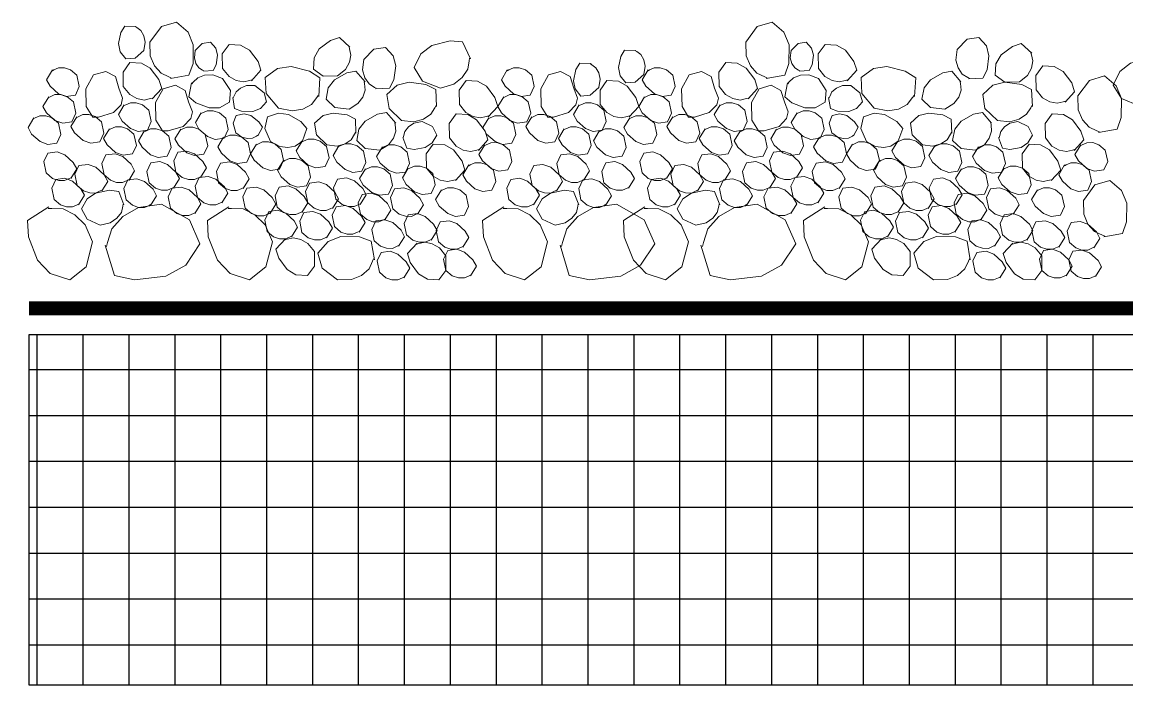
# Model space of a CAD drawing. Header units: inches. Extents: x -328 to 241, y -68 to 146.
# Drawn here: x 72.21 to 84.25, y -23.37 to -16.15 of the extents above; entities that cross this region are included whole.
import ezdxf

# ---------------------------------------------------------------- set-up
doc = ezdxf.new("R2010")
doc.units = ezdxf.units.IN
doc.header["$MEASUREMENT"] = 0
doc.linetypes.add('Dash', pattern=[0.25, 0.125, -0.125])
doc.layers.add('Insulation Border', color=8, linetype='Continuous')
doc.layers.add('Insulation Foam', color=9, linetype='Continuous')
doc.layers.add('Others', color=190, linetype='Continuous', lineweight=0)
doc.layers.add('RAM POLY FELT 3.5 FILTER FABRIC.', color=4, linetype='Dash', lineweight=0)

msp = doc.modelspace()

# ---------------------------------------------------------------- hatches: boundary and pattern name
at = {"layer": 'Insulation Foam'}
h = msp.add_hatch(dxfattribs=at)
h.set_pattern_fill('NET', color=256, scale=4)
h.set_pattern_definition([(0, (-2503.62016, -11.93723), (0, 0.5), []), (90, (-2503.62016, -11.93723), (-0.5, 3e-17), [])])
h.paths.add_polyline_path([(72.28946, -23.37371), (114.31519, -23.37371), (114.31519, -19.56103), (72.28946, -19.56103)])

# ---------------------------------------------------------------- linework, layer by layer
at = {"layer": 'Insulation Border', "flags": 128}
msp.add_lwpolyline([(72.28946, -23.37371), (114.31519, -23.37371), (114.31519, -19.56103), (72.28946, -19.56103)], close=True, dxfattribs=at)
at = {"layer": 'Others', "linetype": 'Continuous'}
for points in [[(73.4558, -16.19944), (73.33232, -16.1966), (73.29097, -16.26596), (73.26573, -16.38684), (73.28216, -16.47472), (73.34384, -16.55362), (73.44632, -16.54433), (73.53995, -16.46016), (73.55576, -16.37088), (73.54117, -16.30107), (73.5086, -16.24523), (73.46337, -16.21243), (73.44931, -16.20322)], [(73.82971, -16.76759), (74.03237, -16.73146), (74.07702, -16.6045), (74.07835, -16.3987), (74.02249, -16.26056), (73.89569, -16.15202), (73.73133, -16.20103), (73.60617, -16.36945), (73.60981, -16.52052), (73.6567, -16.62974), (73.72833, -16.71023), (73.81305, -16.74888), (73.83907, -16.75926)], [(80.31993, -16.76759), (80.52259, -16.73146), (80.56725, -16.6045), (80.56857, -16.3987), (80.51271, -16.26056), (80.38592, -16.15202), (80.22156, -16.20103), (80.0964, -16.36945), (80.10003, -16.52052), (80.14692, -16.62974), (80.21856, -16.71023), (80.30327, -16.74888), (80.32929, -16.75926)], [(75.78446, -16.42448), (75.67043, -16.3204), (75.5745, -16.35179), (75.45144, -16.44497), (75.39475, -16.54127), (75.38806, -16.66627), (75.49226, -16.74169), (75.64962, -16.73927), (75.73785, -16.66813), (75.78142, -16.59037), (75.79661, -16.511), (75.78093, -16.44294), (75.77523, -16.42272)], [(77.09765, -16.55223), (77.0103, -16.36583), (76.87611, -16.35556), (76.67698, -16.40754), (76.558, -16.49725), (76.48598, -16.64782), (76.57585, -16.79389), (76.77093, -16.8712), (76.91592, -16.82859), (77.00928, -16.75503), (77.06848, -16.665), (77.08388, -16.57317), (77.08718, -16.54535)], [(82.52505, -16.77038), (82.67928, -16.76336), (82.72491, -16.67332), (82.74605, -16.52042), (82.71804, -16.41224), (82.63438, -16.31911), (82.50737, -16.33946), (82.39781, -16.45245), (82.38572, -16.56514), (82.4099, -16.65094), (82.45528, -16.7178), (82.51449, -16.75483), (82.53282, -16.76511)], [(74.18868, -16.68586), (74.29664, -16.68094), (74.32859, -16.61791), (74.34338, -16.51088), (74.32377, -16.43515), (74.26521, -16.36997), (74.1763, -16.38421), (74.09961, -16.4633), (74.09115, -16.54218), (74.10807, -16.60225), (74.13984, -16.64905), (74.18129, -16.67497), (74.19412, -16.68216)], [(74.71195, -16.79149), (74.81603, -16.67747), (74.78464, -16.58153), (74.69146, -16.45847), (74.59516, -16.40178), (74.47016, -16.39509), (74.39474, -16.49929), (74.39716, -16.65665), (74.4683, -16.74488), (74.54606, -16.78846), (74.62543, -16.80364), (74.69349, -16.78796), (74.71371, -16.78226)], [(76.06284, -16.87857), (76.21707, -16.87154), (76.2627, -16.78151), (76.28383, -16.6286), (76.25582, -16.52042), (76.17217, -16.4273), (76.04515, -16.44765), (75.9356, -16.56063), (75.92351, -16.67332), (75.94768, -16.75912), (75.99307, -16.82598), (76.05228, -16.86302), (76.07061, -16.87329)], [(78.90104, -16.4608), (78.77756, -16.45796), (78.73621, -16.52732), (78.71097, -16.6482), (78.7274, -16.73607), (78.78907, -16.81498), (78.89156, -16.80569), (78.98518, -16.72151), (79.001, -16.63224), (78.9864, -16.56243), (78.95384, -16.50658), (78.90861, -16.47378), (78.89454, -16.46458)], [(80.6789, -16.68586), (80.78686, -16.68094), (80.81881, -16.61791), (80.8336, -16.51088), (80.81399, -16.43515), (80.75543, -16.36997), (80.66653, -16.38421), (80.58984, -16.4633), (80.58137, -16.54218), (80.5983, -16.60225), (80.63007, -16.64905), (80.67152, -16.67497), (80.68435, -16.68216)], [(81.20217, -16.79149), (81.30626, -16.67747), (81.27486, -16.58153), (81.18169, -16.45847), (81.08538, -16.40178), (80.96038, -16.39509), (80.88496, -16.49929), (80.88738, -16.65665), (80.95852, -16.74488), (81.03629, -16.78846), (81.11566, -16.80364), (81.18371, -16.78796), (81.20394, -16.78226)], [(83.21171, -16.48941), (83.09769, -16.38532), (83.00175, -16.41672), (82.87869, -16.50989), (82.822, -16.6062), (82.81531, -16.7312), (82.91951, -16.80662), (83.07687, -16.8042), (83.1651, -16.73306), (83.20868, -16.6553), (83.22386, -16.57593), (83.20818, -16.50787), (83.20248, -16.48765)], [(73.63137, -16.98883), (73.73546, -16.8748), (73.70407, -16.77887), (73.61089, -16.65581), (73.51459, -16.59912), (73.38958, -16.59242), (73.31416, -16.69662), (73.31659, -16.85398), (73.38772, -16.94222), (73.46549, -16.98579), (73.54486, -17.00098), (73.61291, -16.9853), (73.63314, -16.9796)], [(78.41142, -16.60369), (78.28794, -16.60086), (78.24659, -16.67022), (78.22135, -16.7911), (78.23778, -16.87897), (78.29945, -16.95788), (78.40194, -16.94859), (78.49557, -16.86441), (78.51138, -16.77513), (78.49679, -16.70533), (78.46422, -16.64948), (78.41899, -16.61668), (78.40493, -16.60748)], [(80.1216, -16.98883), (80.22569, -16.8748), (80.19429, -16.77887), (80.10112, -16.65581), (80.00481, -16.59912), (79.87981, -16.59242), (79.80439, -16.69662), (79.80681, -16.85398), (79.87795, -16.94222), (79.95571, -16.98579), (80.03508, -17.00098), (80.10314, -16.9853), (80.12336, -16.9796)], [(84.70963, -16.74417), (84.62228, -16.55777), (84.48808, -16.5475), (84.28895, -16.59949), (84.16998, -16.68919), (84.09795, -16.83976), (84.18783, -16.98584), (84.38291, -17.06314), (84.52789, -17.02053), (84.62125, -16.94697), (84.68045, -16.85694), (84.69586, -16.76511), (84.69916, -16.73729)], [(72.54389, -16.6739), (72.47969, -16.77942), (72.51908, -16.84991), (72.61115, -16.93221), (72.69547, -16.96191), (72.79463, -16.94796), (72.83783, -16.85456), (72.81175, -16.73139), (72.74234, -16.67305), (72.67459, -16.65079), (72.60994, -16.65107), (72.55892, -16.67384), (72.54392, -16.68142)], [(74.05991, -16.81431), (74.03071, -16.96591), (74.1076, -17.03132), (74.25133, -17.08759), (74.36306, -17.08563), (74.47315, -17.02604), (74.48304, -16.89779), (74.39878, -16.76487), (74.29203, -16.72679), (74.20295, -16.73025), (74.12734, -16.75876), (74.0775, -16.80768), (74.06323, -16.8231)], [(75.44577, -16.96339), (75.45737, -16.75787), (75.34414, -16.68512), (75.1442, -16.63635), (74.9969, -16.65882), (74.86203, -16.75715), (74.87179, -16.92839), (75.00679, -17.08903), (75.15463, -17.12035), (75.27172, -17.09993), (75.36656, -17.0488), (75.42371, -16.97528), (75.43982, -16.95236)], [(75.95087, -16.80458), (75.85142, -16.68649), (75.75221, -16.70508), (75.61803, -16.78137), (75.54924, -16.86945), (75.52627, -16.9925), (75.61972, -17.08089), (75.77605, -17.09905), (75.87282, -17.04005), (75.92619, -16.96865), (75.95161, -16.89194), (75.94495, -16.82242), (75.94195, -16.80162)], [(77.4995, -16.6739), (77.43531, -16.77942), (77.4747, -16.84991), (77.56676, -16.93221), (77.65109, -16.96191), (77.75025, -16.94796), (77.79345, -16.85456), (77.76737, -16.73139), (77.69796, -16.67305), (77.63021, -16.65079), (77.56556, -16.65107), (77.51454, -16.67384), (77.49954, -16.68142)], [(79.03411, -16.6739), (78.96991, -16.77942), (79.00931, -16.84991), (79.10137, -16.93221), (79.18569, -16.96191), (79.28486, -16.94796), (79.32806, -16.85456), (79.30197, -16.73139), (79.23256, -16.67305), (79.16481, -16.65079), (79.10016, -16.65107), (79.04914, -16.67384), (79.03414, -16.68142)], [(80.55014, -16.81431), (80.52094, -16.96591), (80.59782, -17.03132), (80.74155, -17.08759), (80.85329, -17.08563), (80.96338, -17.02604), (80.97326, -16.89779), (80.889, -16.76487), (80.78225, -16.72679), (80.69318, -16.73025), (80.61756, -16.75876), (80.56772, -16.80768), (80.55345, -16.8231)], [(81.93599, -16.96339), (81.9476, -16.75787), (81.83436, -16.68512), (81.63442, -16.63635), (81.48713, -16.65882), (81.35226, -16.75715), (81.36202, -16.92839), (81.49702, -17.08903), (81.64485, -17.12035), (81.76194, -17.09993), (81.85678, -17.0488), (81.91394, -16.97528), (81.93005, -16.95236)], [(82.44109, -16.80458), (82.34164, -16.68649), (82.24243, -16.70508), (82.10825, -16.78137), (82.03946, -16.86945), (82.01649, -16.9925), (82.10995, -17.08089), (82.26628, -17.09905), (82.36304, -17.04005), (82.41641, -16.96865), (82.44183, -16.89194), (82.43518, -16.82242), (82.43217, -16.80162)], [(83.57429, -17.02441), (83.67837, -16.91039), (83.64698, -16.81445), (83.5538, -16.69139), (83.4575, -16.6347), (83.3325, -16.62801), (83.25708, -16.73221), (83.2595, -16.88957), (83.33064, -16.9778), (83.4084, -17.02138), (83.48777, -17.03656), (83.55583, -17.02088), (83.57605, -17.01518)], [(74.50959, -16.97315), (74.52881, -17.09515), (74.60443, -17.12348), (74.72787, -17.12677), (74.81142, -17.09493), (74.87806, -17.02019), (74.85066, -16.921), (74.75114, -16.84387), (74.66047, -16.84423), (74.59439, -16.87103), (74.54524, -16.91303), (74.52102, -16.96338), (74.51448, -16.97886)], [(76.72924, -17.07182), (76.72081, -16.88675), (76.61277, -16.83198), (76.42928, -16.80662), (76.29946, -16.84024), (76.18772, -16.94063), (76.21214, -17.09304), (76.34772, -17.22451), (76.48294, -17.23901), (76.58591, -17.21), (76.66614, -17.15554), (76.71058, -17.08449), (76.72291, -17.06249)], [(77.29219, -17.18422), (77.39628, -17.07019), (77.36488, -16.97426), (77.27171, -16.8512), (77.1754, -16.79451), (77.0504, -16.78781), (76.97498, -16.89201), (76.9774, -17.04937), (77.04854, -17.13761), (77.12631, -17.18118), (77.20568, -17.19637), (77.27373, -17.18068), (77.29396, -17.17499)], [(78.8268, -17.18422), (78.93088, -17.07019), (78.89949, -16.97426), (78.80631, -16.8512), (78.71001, -16.79451), (78.58501, -16.78781), (78.50959, -16.89201), (78.51201, -17.04937), (78.58315, -17.13761), (78.66091, -17.18118), (78.74028, -17.19637), (78.80834, -17.18068), (78.82856, -17.17499)], [(80.99982, -16.97315), (81.01904, -17.09515), (81.09466, -17.12348), (81.2181, -17.12677), (81.30164, -17.09493), (81.36829, -17.02019), (81.34088, -16.921), (81.24136, -16.84387), (81.15069, -16.84423), (81.08461, -16.87103), (81.03546, -16.91303), (81.01125, -16.96338), (81.0047, -16.97886)], [(83.21946, -17.07182), (83.21103, -16.88675), (83.10299, -16.83198), (82.91951, -16.80662), (82.78969, -16.84024), (82.67794, -16.94063), (82.70236, -17.09304), (82.83794, -17.22451), (82.97317, -17.23901), (83.07613, -17.21), (83.15636, -17.15554), (83.2008, -17.08449), (83.21313, -17.06249)], [(83.93919, -17.35473), (84.14185, -17.3186), (84.1865, -17.19164), (84.18783, -16.98584), (84.13197, -16.8477), (84.00517, -16.73916), (83.84082, -16.78816), (83.71565, -16.95659), (83.71929, -17.10766), (83.76618, -17.21688), (83.83781, -17.29736), (83.92253, -17.33601), (83.94855, -17.3464)], [(72.50486, -16.96468), (72.44066, -17.07019), (72.48005, -17.14069), (72.57212, -17.22298), (72.65644, -17.25269), (72.7556, -17.23873), (72.7988, -17.14533), (72.77272, -17.02216), (72.70331, -16.96382), (72.63556, -16.94156), (72.57091, -16.94184), (72.51989, -16.96461), (72.50489, -16.97219)], [(77.46047, -16.96468), (77.39628, -17.07019), (77.43567, -17.14069), (77.52773, -17.22298), (77.61206, -17.25269), (77.71122, -17.23873), (77.75442, -17.14533), (77.72834, -17.02216), (77.65893, -16.96382), (77.59118, -16.94156), (77.52653, -16.94184), (77.47551, -16.96461), (77.46051, -16.97219)], [(78.99508, -16.96468), (78.93088, -17.07019), (78.97028, -17.14069), (79.06234, -17.22298), (79.14666, -17.25269), (79.24583, -17.23873), (79.28903, -17.14533), (79.26294, -17.02216), (79.19353, -16.96382), (79.12578, -16.94156), (79.06113, -16.94184), (79.01011, -16.96461), (78.99511, -16.97219)], [(73.32797, -17.0546), (73.26377, -17.16012), (73.30316, -17.23061), (73.39523, -17.31291), (73.47955, -17.34262), (73.57871, -17.32866), (73.62191, -17.23526), (73.59583, -17.11209), (73.52642, -17.05375), (73.45867, -17.03149), (73.39402, -17.03177), (73.343, -17.05454), (73.328, -17.06212)], [(78.28358, -17.0546), (78.21939, -17.16012), (78.25878, -17.23061), (78.35084, -17.31291), (78.43517, -17.34262), (78.53433, -17.32866), (78.57753, -17.23526), (78.55145, -17.11209), (78.48204, -17.05375), (78.41429, -17.03149), (78.34964, -17.03177), (78.29862, -17.05454), (78.28362, -17.06212)], [(79.81819, -17.0546), (79.75399, -17.16012), (79.79339, -17.23061), (79.88545, -17.31291), (79.96977, -17.34262), (80.06894, -17.32866), (80.11214, -17.23526), (80.08605, -17.11209), (80.01664, -17.05375), (79.94889, -17.03149), (79.88424, -17.03177), (79.83322, -17.05454), (79.81822, -17.06212)], [(72.34298, -17.1964), (72.27878, -17.30192), (72.31817, -17.37241), (72.41024, -17.45471), (72.49456, -17.48441), (72.59372, -17.47046), (72.63692, -17.37706), (72.61084, -17.25389), (72.54143, -17.19555), (72.47368, -17.17329), (72.40903, -17.17356), (72.35801, -17.19634), (72.34301, -17.20392)], [(72.81066, -17.18297), (72.74646, -17.28849), (72.78586, -17.35898), (72.87792, -17.44128), (72.96224, -17.47099), (73.06141, -17.45703), (73.10461, -17.36363), (73.07852, -17.24046), (73.00911, -17.18212), (72.94136, -17.15986), (72.87671, -17.16014), (72.82569, -17.18291), (72.81069, -17.19049)], [(74.16568, -17.14152), (74.10148, -17.24704), (74.14088, -17.31753), (74.23294, -17.39982), (74.31726, -17.42953), (74.41643, -17.41558), (74.45963, -17.32218), (74.43354, -17.19901), (74.36413, -17.14067), (74.29638, -17.11841), (74.23173, -17.11868), (74.18071, -17.14145), (74.16571, -17.14904)], [(74.78153, -17.39239), (74.83125, -17.29644), (74.79264, -17.23726), (74.70735, -17.17093), (74.63196, -17.15005), (74.54623, -17.16817), (74.51411, -17.25229), (74.54426, -17.35825), (74.60834, -17.40502), (74.66882, -17.42039), (74.72523, -17.41628), (74.76841, -17.39335), (74.78105, -17.38583)], [(75.26358, -17.45837), (75.31613, -17.3132), (75.25042, -17.23657), (75.11725, -17.15852), (75.00659, -17.14298), (74.88853, -17.18462), (74.85871, -17.30975), (74.92115, -17.45421), (75.02063, -17.50852), (75.10915, -17.51903), (75.18829, -17.50269), (75.24517, -17.46217), (75.26168, -17.44917)], [(75.85122, -17.36358), (75.8442, -17.20935), (75.75416, -17.16371), (75.60126, -17.14258), (75.49308, -17.17059), (75.39995, -17.25425), (75.4203, -17.38126), (75.53329, -17.49082), (75.64598, -17.50291), (75.73178, -17.47873), (75.79864, -17.43334), (75.83567, -17.37413), (75.84595, -17.3558)], [(76.28424, -17.25337), (76.18479, -17.13527), (76.08558, -17.15386), (75.9514, -17.23016), (75.88261, -17.31823), (75.85964, -17.44129), (75.9531, -17.52968), (76.10942, -17.54784), (76.20619, -17.48884), (76.25956, -17.41743), (76.28498, -17.34073), (76.27833, -17.27121), (76.27532, -17.25041)], [(77.18497, -17.54964), (77.28906, -17.43561), (77.25766, -17.33968), (77.16449, -17.21662), (77.06818, -17.15993), (76.94318, -17.15324), (76.86776, -17.25744), (76.87018, -17.4148), (76.94132, -17.50303), (77.01908, -17.5466), (77.09845, -17.56179), (77.16651, -17.54611), (77.18673, -17.54041)], [(77.29859, -17.1964), (77.2344, -17.30192), (77.27379, -17.37241), (77.36585, -17.45471), (77.45017, -17.48441), (77.54934, -17.47046), (77.59254, -17.37706), (77.56646, -17.25389), (77.49705, -17.19555), (77.4293, -17.17329), (77.36465, -17.17356), (77.31363, -17.19634), (77.29863, -17.20392)], [(77.76628, -17.18297), (77.70208, -17.28849), (77.74147, -17.35898), (77.83354, -17.44128), (77.91786, -17.47099), (78.01703, -17.45703), (78.06023, -17.36363), (78.03414, -17.24046), (77.96473, -17.18212), (77.89698, -17.15986), (77.83233, -17.16014), (77.78131, -17.18291), (77.76631, -17.19049)], [(78.8332, -17.1964), (78.769, -17.30192), (78.8084, -17.37241), (78.90046, -17.45471), (78.98478, -17.48441), (79.08395, -17.47046), (79.12715, -17.37706), (79.10106, -17.25389), (79.03165, -17.19555), (78.9639, -17.17329), (78.89925, -17.17356), (78.84823, -17.19634), (78.83323, -17.20392)], [(79.30088, -17.18297), (79.23669, -17.28849), (79.27608, -17.35898), (79.36814, -17.44128), (79.45246, -17.47099), (79.55163, -17.45703), (79.59483, -17.36363), (79.56875, -17.24046), (79.49934, -17.18212), (79.43159, -17.15986), (79.36694, -17.16014), (79.31592, -17.18291), (79.30092, -17.19049)], [(80.6559, -17.14152), (80.59171, -17.24704), (80.6311, -17.31753), (80.72316, -17.39982), (80.80748, -17.42953), (80.90665, -17.41558), (80.94985, -17.32218), (80.92377, -17.19901), (80.85436, -17.14067), (80.78661, -17.11841), (80.72196, -17.11868), (80.67094, -17.14145), (80.65594, -17.14904)], [(81.27175, -17.39239), (81.32147, -17.29644), (81.28287, -17.23726), (81.19757, -17.17093), (81.12218, -17.15005), (81.03645, -17.16817), (81.00433, -17.25229), (81.03448, -17.35825), (81.09856, -17.40502), (81.15904, -17.42039), (81.21546, -17.41628), (81.25863, -17.39335), (81.27127, -17.38583)], [(81.7538, -17.45837), (81.80635, -17.3132), (81.74064, -17.23657), (81.60748, -17.15852), (81.49681, -17.14298), (81.37876, -17.18462), (81.34894, -17.30975), (81.41138, -17.45421), (81.51085, -17.50852), (81.59938, -17.51903), (81.67852, -17.50269), (81.7354, -17.46217), (81.7519, -17.44917)], [(82.34145, -17.36358), (82.33442, -17.20935), (82.24439, -17.16371), (82.09149, -17.14258), (81.9833, -17.17059), (81.89018, -17.25425), (81.91053, -17.38126), (82.02351, -17.49082), (82.1362, -17.50291), (82.222, -17.47873), (82.28886, -17.43334), (82.3259, -17.37413), (82.33617, -17.3558)], [(82.77446, -17.25337), (82.67502, -17.13527), (82.5758, -17.15386), (82.44162, -17.23016), (82.37284, -17.31823), (82.34987, -17.44129), (82.44332, -17.52968), (82.59965, -17.54784), (82.69642, -17.48884), (82.74978, -17.41743), (82.77521, -17.34073), (82.76855, -17.27121), (82.76554, -17.25041)], [(83.67519, -17.54964), (83.77928, -17.43561), (83.74788, -17.33968), (83.65471, -17.21662), (83.55841, -17.15993), (83.4334, -17.15324), (83.35798, -17.25744), (83.3604, -17.4148), (83.43154, -17.50303), (83.50931, -17.5466), (83.58868, -17.56179), (83.65673, -17.54611), (83.67696, -17.54041)], [(73.16499, -17.31458), (73.10079, -17.42009), (73.14018, -17.49059), (73.23225, -17.57288), (73.31657, -17.60259), (73.41574, -17.58863), (73.45894, -17.49523), (73.43285, -17.37206), (73.36344, -17.31373), (73.29569, -17.29146), (73.23104, -17.29174), (73.18002, -17.31451), (73.16502, -17.32209)], [(73.54548, -17.33883), (73.48128, -17.44435), (73.52067, -17.51484), (73.61274, -17.59714), (73.69706, -17.62684), (73.79623, -17.61289), (73.83943, -17.51949), (73.81334, -17.39632), (73.74393, -17.33798), (73.67618, -17.31572), (73.61153, -17.316), (73.56051, -17.33877), (73.54551, -17.34635)], [(73.94242, -17.31838), (73.87823, -17.4239), (73.91762, -17.49439), (74.00968, -17.57669), (74.094, -17.60639), (74.19317, -17.59244), (74.23637, -17.49904), (74.21028, -17.37587), (74.14088, -17.31753), (74.07312, -17.29527), (74.00848, -17.29555), (73.95746, -17.31832), (73.94246, -17.3259)], [(76.36058, -17.41026), (76.40377, -17.52598), (76.48352, -17.53864), (76.60513, -17.51722), (76.68064, -17.46935), (76.73103, -17.38281), (76.68437, -17.29108), (76.57146, -17.23538), (76.48269, -17.25382), (76.42328, -17.29328), (76.38351, -17.34424), (76.36983, -17.39841), (76.36651, -17.41489)], [(78.12061, -17.31458), (78.05641, -17.42009), (78.0958, -17.49059), (78.18787, -17.57288), (78.27219, -17.60259), (78.37135, -17.58863), (78.41455, -17.49523), (78.38847, -17.37206), (78.31906, -17.31373), (78.25131, -17.29146), (78.18666, -17.29174), (78.13564, -17.31451), (78.12064, -17.32209)], [(78.5011, -17.33883), (78.4369, -17.44435), (78.47629, -17.51484), (78.56836, -17.59714), (78.65268, -17.62684), (78.75184, -17.61289), (78.79504, -17.51949), (78.76896, -17.39632), (78.69955, -17.33798), (78.6318, -17.31572), (78.56715, -17.316), (78.51613, -17.33877), (78.50113, -17.34635)], [(79.65521, -17.31458), (79.59101, -17.42009), (79.63041, -17.49059), (79.72247, -17.57288), (79.80679, -17.60259), (79.90596, -17.58863), (79.94916, -17.49523), (79.92307, -17.37206), (79.85366, -17.31373), (79.78591, -17.29146), (79.72126, -17.29174), (79.67024, -17.31451), (79.65524, -17.32209)], [(80.0357, -17.33883), (79.9715, -17.44435), (80.0109, -17.51484), (80.10296, -17.59714), (80.18728, -17.62684), (80.28645, -17.61289), (80.32965, -17.51949), (80.30356, -17.39632), (80.23415, -17.33798), (80.1664, -17.31572), (80.10175, -17.316), (80.05073, -17.33877), (80.03573, -17.34635)], [(80.43265, -17.31838), (80.36845, -17.4239), (80.40784, -17.49439), (80.49991, -17.57669), (80.58423, -17.60639), (80.6834, -17.59244), (80.7266, -17.49904), (80.70051, -17.37587), (80.6311, -17.31753), (80.56335, -17.29527), (80.4987, -17.29555), (80.44768, -17.31832), (80.43268, -17.3259)], [(82.85081, -17.41026), (82.89399, -17.52598), (82.97374, -17.53864), (83.09536, -17.51722), (83.17086, -17.46935), (83.22125, -17.38281), (83.1746, -17.29108), (83.06169, -17.23538), (82.97291, -17.25382), (82.91351, -17.29328), (82.87373, -17.34424), (82.86006, -17.39841), (82.85673, -17.41489)], [(74.40989, -17.40587), (74.34569, -17.51139), (74.38508, -17.58188), (74.47715, -17.66418), (74.56147, -17.69388), (74.66064, -17.67993), (74.70384, -17.58653), (74.67775, -17.46336), (74.60834, -17.40502), (74.54059, -17.38276), (74.47594, -17.38304), (74.42492, -17.40581), (74.40992, -17.41339)], [(75.26355, -17.45085), (75.19935, -17.55637), (75.23874, -17.62686), (75.3308, -17.70916), (75.41513, -17.73887), (75.51429, -17.72491), (75.55749, -17.63151), (75.53141, -17.50834), (75.462, -17.45), (75.39425, -17.42774), (75.3296, -17.42802), (75.27858, -17.45079), (75.26358, -17.45837)], [(80.90011, -17.40587), (80.83592, -17.51139), (80.87531, -17.58188), (80.96737, -17.66418), (81.05169, -17.69388), (81.15086, -17.67993), (81.19406, -17.58653), (81.16797, -17.46336), (81.09856, -17.40502), (81.03081, -17.38276), (80.96617, -17.38304), (80.91515, -17.40581), (80.90014, -17.41339)], [(81.75377, -17.45085), (81.68957, -17.55637), (81.72897, -17.62686), (81.82103, -17.70916), (81.90535, -17.73887), (82.00452, -17.72491), (82.04772, -17.63151), (82.02163, -17.50834), (81.95222, -17.45), (81.88447, -17.42774), (81.81982, -17.42802), (81.7688, -17.45079), (81.7538, -17.45837)], [(72.74386, -17.85601), (72.80904, -17.7511), (72.77032, -17.68024), (72.67903, -17.59708), (72.59499, -17.56659), (72.4957, -17.57961), (72.45162, -17.6726), (72.47655, -17.79601), (72.54541, -17.855), (72.61295, -17.87789), (72.67759, -17.87822), (72.72882, -17.85593), (72.7439, -17.84849)], [(74.15805, -17.84618), (74.22324, -17.74127), (74.18451, -17.67041), (74.09322, -17.58725), (74.00918, -17.55676), (73.90989, -17.56978), (73.86581, -17.66277), (73.89074, -17.78618), (73.9596, -17.84517), (74.02714, -17.86806), (74.09179, -17.86839), (74.14302, -17.8461), (74.15809, -17.83866)], [(74.76803, -17.48101), (74.70384, -17.58653), (74.74323, -17.65702), (74.83529, -17.73932), (74.91961, -17.76902), (75.01878, -17.75507), (75.06198, -17.66167), (75.03589, -17.5385), (74.96649, -17.48016), (74.89873, -17.4579), (74.83409, -17.45818), (74.78307, -17.48095), (74.76807, -17.48853)], [(75.66573, -17.50157), (75.60153, -17.60708), (75.64092, -17.67758), (75.73299, -17.75987), (75.81731, -17.78958), (75.91648, -17.77562), (75.95968, -17.68222), (75.93359, -17.55905), (75.86418, -17.50072), (75.79643, -17.47845), (75.73178, -17.47873), (75.68076, -17.5015), (75.66576, -17.50908)], [(76.14014, -17.51167), (76.07594, -17.61719), (76.11534, -17.68768), (76.2074, -17.76998), (76.29172, -17.79969), (76.39089, -17.78573), (76.43409, -17.69233), (76.408, -17.56916), (76.33859, -17.51082), (76.27084, -17.48856), (76.20619, -17.48884), (76.15517, -17.51161), (76.14017, -17.51919)], [(76.9344, -17.87824), (77.03849, -17.76422), (77.0071, -17.66829), (76.91392, -17.54522), (76.81762, -17.48853), (76.69261, -17.48184), (76.61719, -17.58604), (76.61962, -17.7434), (76.69075, -17.83163), (76.76852, -17.87521), (76.84789, -17.89039), (76.91594, -17.87471), (76.93617, -17.86901)], [(77.25478, -17.48863), (77.19058, -17.59414), (77.22997, -17.66464), (77.32204, -17.74693), (77.40636, -17.77664), (77.50552, -17.76268), (77.54872, -17.66928), (77.52264, -17.54611), (77.45323, -17.48777), (77.38548, -17.46551), (77.32083, -17.46579), (77.26981, -17.48856), (77.25481, -17.49614)], [(79.23408, -17.85601), (79.29927, -17.7511), (79.26054, -17.68024), (79.16925, -17.59708), (79.08522, -17.56659), (78.98592, -17.57961), (78.94184, -17.6726), (78.96677, -17.79601), (79.03563, -17.855), (79.10317, -17.87789), (79.16782, -17.87822), (79.21905, -17.85593), (79.23412, -17.84849)], [(80.64828, -17.84618), (80.71346, -17.74127), (80.67473, -17.67041), (80.58345, -17.58725), (80.49941, -17.55676), (80.40011, -17.56978), (80.35604, -17.66277), (80.38097, -17.78618), (80.44982, -17.84517), (80.51736, -17.86806), (80.58201, -17.86839), (80.63324, -17.8461), (80.64831, -17.83866)], [(81.25826, -17.48101), (81.19406, -17.58653), (81.23345, -17.65702), (81.32552, -17.73932), (81.40984, -17.76902), (81.50901, -17.75507), (81.55221, -17.66167), (81.52612, -17.5385), (81.45671, -17.48016), (81.38896, -17.4579), (81.32431, -17.45818), (81.27329, -17.48095), (81.25829, -17.48853)], [(82.15595, -17.50157), (82.09175, -17.60708), (82.13115, -17.67758), (82.22321, -17.75987), (82.30753, -17.78958), (82.4067, -17.77562), (82.4499, -17.68222), (82.42381, -17.55905), (82.3544, -17.50072), (82.28665, -17.47845), (82.222, -17.47873), (82.17098, -17.5015), (82.15598, -17.50908)], [(82.63036, -17.51167), (82.56617, -17.61719), (82.60556, -17.68768), (82.69762, -17.76998), (82.78194, -17.79969), (82.88111, -17.78573), (82.92431, -17.69233), (82.89823, -17.56916), (82.82882, -17.51082), (82.76106, -17.48856), (82.69642, -17.48884), (82.6454, -17.51161), (82.6304, -17.51919)], [(83.42463, -17.87824), (83.52872, -17.76422), (83.49732, -17.66829), (83.40415, -17.54522), (83.30784, -17.48853), (83.18284, -17.48184), (83.10742, -17.58604), (83.10984, -17.7434), (83.18098, -17.83163), (83.25874, -17.87521), (83.33811, -17.89039), (83.40617, -17.87471), (83.42639, -17.86901)], [(83.745, -17.48863), (83.6808, -17.59414), (83.7202, -17.66464), (83.81226, -17.74693), (83.89658, -17.77664), (83.99575, -17.76268), (84.03895, -17.66928), (84.01286, -17.54611), (83.94345, -17.48777), (83.8757, -17.46551), (83.81105, -17.46579), (83.76003, -17.48856), (83.74503, -17.49614)], [(73.37533, -17.87644), (73.44051, -17.77154), (73.40179, -17.70067), (73.3105, -17.61752), (73.22646, -17.58702), (73.12717, -17.60004), (73.08309, -17.69303), (73.10802, -17.81644), (73.17688, -17.87543), (73.24442, -17.89833), (73.30906, -17.89866), (73.3603, -17.87637), (73.37537, -17.86893)], [(73.86429, -17.96195), (73.92947, -17.85704), (73.89074, -17.78618), (73.79946, -17.70302), (73.71542, -17.67252), (73.61612, -17.68555), (73.57205, -17.77854), (73.59698, -17.90195), (73.66583, -17.96093), (73.73337, -17.98383), (73.79802, -17.98416), (73.84925, -17.96187), (73.86432, -17.95443)], [(74.62244, -17.96427), (74.68762, -17.85936), (74.64889, -17.7885), (74.55761, -17.70535), (74.47357, -17.67485), (74.37427, -17.68787), (74.3302, -17.78086), (74.35513, -17.90427), (74.42398, -17.96326), (74.49152, -17.98616), (74.55617, -17.98649), (74.6074, -17.9642), (74.62247, -17.95676)], [(75.06198, -17.66167), (74.99779, -17.76718), (75.03718, -17.83768), (75.12924, -17.91997), (75.21356, -17.94968), (75.31273, -17.93572), (75.35593, -17.84232), (75.32984, -17.71915), (75.26043, -17.66082), (75.19268, -17.63856), (75.12804, -17.63883), (75.07702, -17.6616), (75.06201, -17.66918)], [(77.08019, -17.70899), (77.01599, -17.81451), (77.05539, -17.885), (77.14745, -17.9673), (77.23177, -17.99701), (77.33094, -17.98305), (77.37414, -17.88965), (77.34805, -17.76648), (77.27864, -17.70814), (77.21089, -17.68588), (77.14624, -17.68616), (77.09522, -17.70893), (77.08022, -17.71651)], [(78.33095, -17.87644), (78.39613, -17.77154), (78.35741, -17.70067), (78.26612, -17.61752), (78.18208, -17.58702), (78.08279, -17.60004), (78.03871, -17.69303), (78.06364, -17.81644), (78.1325, -17.87543), (78.20004, -17.89833), (78.26468, -17.89866), (78.31591, -17.87637), (78.33099, -17.86893)], [(78.8199, -17.96195), (78.88509, -17.85704), (78.84636, -17.78618), (78.75507, -17.70302), (78.67104, -17.67252), (78.57174, -17.68555), (78.52767, -17.77854), (78.55259, -17.90195), (78.62145, -17.96093), (78.68899, -17.98383), (78.75364, -17.98416), (78.80487, -17.96187), (78.81994, -17.95443)], [(79.86555, -17.87644), (79.93074, -17.77154), (79.89201, -17.70067), (79.80072, -17.61752), (79.71669, -17.58702), (79.61739, -17.60004), (79.57332, -17.69303), (79.59824, -17.81644), (79.6671, -17.87543), (79.73464, -17.89833), (79.79929, -17.89866), (79.85052, -17.87637), (79.86559, -17.86893)], [(80.35451, -17.96195), (80.41969, -17.85704), (80.38097, -17.78618), (80.28968, -17.70302), (80.20564, -17.67252), (80.10635, -17.68555), (80.06227, -17.77854), (80.0872, -17.90195), (80.15606, -17.96093), (80.2236, -17.98383), (80.28824, -17.98416), (80.33947, -17.96187), (80.35455, -17.95443)], [(81.11266, -17.96427), (81.17784, -17.85936), (81.13912, -17.7885), (81.04783, -17.70535), (80.96379, -17.67485), (80.8645, -17.68787), (80.82042, -17.78086), (80.84535, -17.90427), (80.91421, -17.96326), (80.98175, -17.98616), (81.04639, -17.98649), (81.09763, -17.9642), (81.1127, -17.95676)], [(81.55221, -17.66167), (81.48801, -17.76718), (81.5274, -17.83768), (81.61947, -17.91997), (81.70379, -17.94968), (81.80295, -17.93572), (81.84615, -17.84232), (81.82007, -17.71915), (81.75066, -17.66082), (81.68291, -17.63856), (81.61826, -17.63883), (81.56724, -17.6616), (81.55224, -17.66918)], [(83.57041, -17.70899), (83.50622, -17.81451), (83.54561, -17.885), (83.63767, -17.9673), (83.72199, -17.99701), (83.82116, -17.98305), (83.86436, -17.88965), (83.83828, -17.76648), (83.76887, -17.70814), (83.70112, -17.68588), (83.63647, -17.68616), (83.58545, -17.70893), (83.57045, -17.71651)], [(73.08156, -17.99221), (73.14675, -17.8873), (73.10802, -17.81644), (73.01673, -17.73329), (72.9327, -17.70279), (72.8334, -17.71581), (72.78932, -17.8088), (72.81425, -17.93221), (72.88311, -17.9912), (72.95065, -18.0141), (73.0153, -18.01443), (73.06653, -17.99214), (73.0816, -17.9847)], [(75.95486, -17.75134), (75.89066, -17.85686), (75.93005, -17.92735), (76.02212, -18.00965), (76.10644, -18.03936), (76.20561, -18.0254), (76.24881, -17.932), (76.22272, -17.80883), (76.15331, -17.75049), (76.08556, -17.72823), (76.02091, -17.72851), (75.96989, -17.75128), (75.95489, -17.75886)], [(76.42116, -17.74425), (76.35697, -17.84977), (76.39636, -17.92026), (76.48842, -18.00256), (76.57274, -18.03227), (76.67191, -18.01831), (76.71511, -17.92491), (76.68903, -17.80174), (76.61962, -17.7434), (76.55187, -17.72114), (76.48722, -17.72142), (76.4362, -17.74419), (76.4212, -17.75177)], [(78.03718, -17.99221), (78.10237, -17.8873), (78.06364, -17.81644), (77.97235, -17.73329), (77.88831, -17.70279), (77.78902, -17.71581), (77.74494, -17.8088), (77.76987, -17.93221), (77.83873, -17.9912), (77.90627, -18.0141), (77.97092, -18.01443), (78.02215, -17.99214), (78.03722, -17.9847)], [(79.57179, -17.99221), (79.63697, -17.8873), (79.59824, -17.81644), (79.50696, -17.73329), (79.42292, -17.70279), (79.32362, -17.71581), (79.27955, -17.8088), (79.30448, -17.93221), (79.37333, -17.9912), (79.44087, -18.0141), (79.50552, -18.01443), (79.55675, -17.99214), (79.57183, -17.9847)], [(82.44508, -17.75134), (82.38089, -17.85686), (82.42028, -17.92735), (82.51234, -18.00965), (82.59666, -18.03936), (82.69583, -18.0254), (82.73903, -17.932), (82.71294, -17.80883), (82.64353, -17.75049), (82.57578, -17.72823), (82.51114, -17.72851), (82.46012, -17.75128), (82.44511, -17.75886)], [(82.91139, -17.74425), (82.84719, -17.84977), (82.88658, -17.92026), (82.97865, -18.00256), (83.06297, -18.03227), (83.16214, -18.01831), (83.20534, -17.92491), (83.17925, -17.80174), (83.10984, -17.7434), (83.04209, -17.72114), (82.97744, -17.72142), (82.92642, -17.74419), (82.91142, -17.75177)], [(72.82941, -18.14355), (72.89459, -18.03864), (72.85586, -17.96778), (72.76458, -17.88462), (72.68054, -17.85412), (72.58124, -17.86714), (72.53717, -17.96013), (72.5621, -18.08354), (72.63095, -18.14253), (72.69849, -18.16543), (72.76314, -18.16576), (72.81437, -18.14347), (72.82944, -18.13603)], [(73.6139, -18.14869), (73.67909, -18.04378), (73.64036, -17.97292), (73.54907, -17.88976), (73.46503, -17.85927), (73.36574, -17.87229), (73.32166, -17.96528), (73.34659, -18.08869), (73.41545, -18.14768), (73.48299, -18.17057), (73.54764, -18.1709), (73.59887, -18.14861), (73.61394, -18.14117)], [(74.39118, -18.1225), (74.45636, -18.01759), (74.41764, -17.94673), (74.32635, -17.86358), (74.24231, -17.83308), (74.14302, -17.8461), (74.09894, -17.93909), (74.12387, -18.0625), (74.19273, -18.12149), (74.26027, -18.14439), (74.32491, -18.14472), (74.37615, -18.12243), (74.39122, -18.11499)], [(75.59404, -18.18182), (75.65923, -18.07692), (75.6205, -18.00606), (75.52921, -17.9229), (75.44518, -17.8924), (75.34588, -17.90542), (75.30181, -17.99841), (75.32673, -18.12182), (75.39559, -18.18081), (75.46313, -18.20371), (75.52778, -18.20404), (75.57901, -18.18175), (75.59408, -18.17431)], [(75.89837, -18.13998), (75.96355, -18.03507), (75.92482, -17.96421), (75.83354, -17.88106), (75.7495, -17.85056), (75.6502, -17.86358), (75.60613, -17.95657), (75.63106, -18.07998), (75.69991, -18.13897), (75.76745, -18.16186), (75.8321, -18.16219), (75.88333, -18.1399), (75.8984, -18.13246)], [(77.78502, -18.14355), (77.85021, -18.03864), (77.81148, -17.96778), (77.7202, -17.88462), (77.63616, -17.85412), (77.53686, -17.86714), (77.49279, -17.96013), (77.51771, -18.08354), (77.58657, -18.14253), (77.65411, -18.16543), (77.71876, -18.16576), (77.76999, -18.14347), (77.78506, -18.13603)], [(78.56952, -18.14869), (78.63471, -18.04378), (78.59598, -17.97292), (78.50469, -17.88976), (78.42065, -17.85927), (78.32136, -17.87229), (78.27728, -17.96528), (78.30221, -18.08869), (78.37107, -18.14768), (78.43861, -18.17057), (78.50326, -18.1709), (78.55449, -18.14861), (78.56956, -18.14117)], [(79.31963, -18.14355), (79.38481, -18.03864), (79.34609, -17.96778), (79.2548, -17.88462), (79.17076, -17.85412), (79.07147, -17.86714), (79.02739, -17.96013), (79.05232, -18.08354), (79.12118, -18.14253), (79.18872, -18.16543), (79.25336, -18.16576), (79.3046, -18.14347), (79.31967, -18.13603)], [(80.10413, -18.14869), (80.16931, -18.04378), (80.13058, -17.97292), (80.0393, -17.88976), (79.95526, -17.85927), (79.85596, -17.87229), (79.81189, -17.96528), (79.83682, -18.08869), (79.90567, -18.14768), (79.97321, -18.17057), (80.03786, -18.1709), (80.08909, -18.14861), (80.10416, -18.14117)], [(80.8814, -18.1225), (80.94659, -18.01759), (80.90786, -17.94673), (80.81657, -17.86358), (80.73254, -17.83308), (80.63324, -17.8461), (80.58917, -17.93909), (80.61409, -18.0625), (80.68295, -18.12149), (80.75049, -18.14439), (80.81514, -18.14472), (80.86637, -18.12243), (80.88144, -18.11499)], [(82.08427, -18.18182), (82.14945, -18.07692), (82.11072, -18.00606), (82.01944, -17.9229), (81.9354, -17.8924), (81.83611, -17.90542), (81.79203, -17.99841), (81.81696, -18.12182), (81.88582, -18.18081), (81.95335, -18.20371), (82.018, -18.20404), (82.06923, -18.18175), (82.08431, -18.17431)], [(82.38859, -18.13998), (82.45377, -18.03507), (82.41505, -17.96421), (82.32376, -17.88106), (82.23972, -17.85056), (82.14043, -17.86358), (82.09635, -17.95657), (82.12128, -18.07998), (82.19014, -18.13897), (82.25768, -18.16186), (82.32232, -18.16219), (82.37356, -18.1399), (82.38863, -18.13246)], [(83.99748, -18.49226), (84.20014, -18.45613), (84.2448, -18.32917), (84.24612, -18.12337), (84.19026, -17.98523), (84.06347, -17.87669), (83.89911, -17.9257), (83.77395, -18.09412), (83.77758, -18.24519), (83.82447, -18.35441), (83.89611, -18.4349), (83.98083, -18.47355), (84.00684, -18.48393)], [(73.32356, -18.14208), (73.26674, -17.99853), (73.16676, -17.98467), (73.0153, -18.01443), (72.92211, -18.07611), (72.86127, -18.18551), (72.92183, -18.29899), (73.06431, -18.36583), (73.1748, -18.3406), (73.24808, -18.28983), (73.29653, -18.22516), (73.31229, -18.15712), (73.31604, -18.13645)], [(74.09741, -18.23827), (74.1626, -18.13336), (74.12387, -18.0625), (74.03258, -17.97935), (73.94855, -17.94885), (73.84925, -17.96187), (73.80518, -18.05486), (73.8301, -18.17827), (73.89896, -18.23726), (73.9665, -18.26016), (74.03115, -18.26049), (74.08238, -18.2382), (74.09745, -18.23076)], [(74.91218, -18.23944), (74.97737, -18.13453), (74.93864, -18.06367), (74.84735, -17.98052), (74.76331, -17.95002), (74.66402, -17.96304), (74.61994, -18.05603), (74.64487, -18.17944), (74.71373, -18.23843), (74.78127, -18.26132), (74.84591, -18.26166), (74.89715, -18.23937), (74.91222, -18.23192)], [(75.26155, -18.22673), (75.32673, -18.12182), (75.28801, -18.05096), (75.19672, -17.96781), (75.11268, -17.93731), (75.01339, -17.95033), (74.96931, -18.04332), (74.99424, -18.16673), (75.0631, -18.22572), (75.13064, -18.24862), (75.19528, -18.24895), (75.24652, -18.22666), (75.26159, -18.21922)], [(76.16715, -18.30551), (76.23233, -18.2006), (76.1936, -18.12974), (76.10232, -18.04659), (76.01828, -18.01609), (75.91898, -18.02911), (75.87491, -18.1221), (75.89984, -18.24551), (75.9687, -18.3045), (76.03623, -18.32739), (76.10088, -18.32772), (76.15211, -18.30543), (76.16719, -18.29799)], [(76.52056, -18.24637), (76.58575, -18.14147), (76.54702, -18.07061), (76.45573, -17.98745), (76.37169, -17.95695), (76.2724, -17.96997), (76.22832, -18.06296), (76.25325, -18.18637), (76.32211, -18.24536), (76.38965, -18.26826), (76.4543, -18.26859), (76.50553, -18.2463), (76.5206, -18.23886)], [(76.78306, -17.9807), (76.71886, -18.08622), (76.75825, -18.15671), (76.85032, -18.23901), (76.93464, -18.26872), (77.0338, -18.25476), (77.077, -18.16136), (77.05092, -18.03819), (76.98151, -17.97985), (76.91376, -17.95759), (76.84911, -17.95787), (76.79809, -17.98064), (76.78309, -17.98822)], [(78.27918, -18.14208), (78.22236, -17.99853), (78.12237, -17.98467), (77.97092, -18.01443), (77.87773, -18.07611), (77.81689, -18.18551), (77.87745, -18.29899), (78.01993, -18.36583), (78.13042, -18.3406), (78.20369, -18.28983), (78.25215, -18.22516), (78.26791, -18.15712), (78.27166, -18.13645)], [(79.81378, -18.14208), (79.75696, -17.99853), (79.65698, -17.98467), (79.50552, -18.01443), (79.41233, -18.07611), (79.35149, -18.18551), (79.41206, -18.29899), (79.55454, -18.36583), (79.66503, -18.3406), (79.7383, -18.28983), (79.78676, -18.22516), (79.80251, -18.15712), (79.80626, -18.13645)], [(80.58764, -18.23827), (80.65282, -18.13336), (80.61409, -18.0625), (80.52281, -17.97935), (80.43877, -17.94885), (80.33947, -17.96187), (80.2954, -18.05486), (80.32033, -18.17827), (80.38919, -18.23726), (80.45672, -18.26016), (80.52137, -18.26049), (80.5726, -18.2382), (80.58768, -18.23076)], [(81.4024, -18.23944), (81.46759, -18.13453), (81.42886, -18.06367), (81.33758, -17.98052), (81.25354, -17.95002), (81.15424, -17.96304), (81.11017, -18.05603), (81.13509, -18.17944), (81.20395, -18.23843), (81.27149, -18.26132), (81.33614, -18.26166), (81.38737, -18.23937), (81.40244, -18.23192)], [(81.75177, -18.22673), (81.81696, -18.12182), (81.77823, -18.05096), (81.68694, -17.96781), (81.60291, -17.93731), (81.50361, -17.95033), (81.45954, -18.04332), (81.48446, -18.16673), (81.55332, -18.22572), (81.62086, -18.24862), (81.68551, -18.24895), (81.73674, -18.22666), (81.75181, -18.21922)], [(82.65737, -18.30551), (82.72256, -18.2006), (82.68383, -18.12974), (82.59254, -18.04659), (82.5085, -18.01609), (82.40921, -18.02911), (82.36513, -18.1221), (82.39006, -18.24551), (82.45892, -18.3045), (82.52646, -18.32739), (82.59111, -18.32772), (82.64234, -18.30543), (82.65741, -18.29799)], [(83.01079, -18.24637), (83.07597, -18.14147), (83.03724, -18.07061), (82.94596, -17.98745), (82.86192, -17.95695), (82.76262, -17.96997), (82.71855, -18.06296), (82.74348, -18.18637), (82.81233, -18.24536), (82.87987, -18.26826), (82.94452, -18.26859), (82.99575, -18.2463), (83.01082, -18.23886)], [(83.27328, -17.9807), (83.20908, -18.08622), (83.24848, -18.15671), (83.34054, -18.23901), (83.42486, -18.26872), (83.52403, -18.25476), (83.56723, -18.16136), (83.54114, -18.03819), (83.47173, -17.97985), (83.40398, -17.95759), (83.33933, -17.95787), (83.28831, -17.98064), (83.27331, -17.98822)], [(72.50745, -18.16638), (72.27486, -18.31211), (72.28295, -18.49138), (72.38393, -18.74653), (72.52188, -18.88949), (72.7328, -18.96049), (72.91161, -18.81793), (72.9824, -18.54725), (72.90257, -18.36225), (72.79013, -18.25058), (72.66141, -18.18677), (72.53738, -18.18122), (72.50003, -18.18135)], [(73.11866, -18.58428), (73.21937, -18.91225), (73.43843, -18.96049), (73.77918, -18.92111), (73.99642, -18.8008), (74.15038, -18.5691), (74.0361, -18.30709), (73.73218, -18.13404), (73.48299, -18.17057), (73.31177, -18.27021), (73.19309, -18.40498), (73.14626, -18.55294), (73.13433, -18.59808)], [(74.46688, -18.16638), (74.2343, -18.31211), (74.24238, -18.49138), (74.34337, -18.74653), (74.48132, -18.88949), (74.69224, -18.96049), (74.87104, -18.81793), (74.94183, -18.54725), (74.86201, -18.36225), (74.74957, -18.25058), (74.62085, -18.18677), (74.49682, -18.18122), (74.45946, -18.18135)], [(75.88462, -18.44054), (75.9498, -18.33563), (75.91107, -18.26477), (75.81979, -18.18162), (75.73575, -18.15112), (75.63646, -18.16414), (75.59238, -18.25713), (75.61731, -18.38054), (75.68617, -18.43953), (75.7537, -18.46242), (75.81835, -18.46275), (75.86958, -18.44046), (75.88466, -18.43302)], [(77.46307, -18.16638), (77.23048, -18.31211), (77.23857, -18.49138), (77.33955, -18.74653), (77.4775, -18.88949), (77.68842, -18.96049), (77.86723, -18.81793), (77.93802, -18.54725), (77.85819, -18.36225), (77.74575, -18.25058), (77.61703, -18.18677), (77.493, -18.18122), (77.45565, -18.18135)], [(78.07428, -18.58428), (78.17499, -18.91225), (78.39405, -18.96049), (78.73479, -18.92111), (78.95204, -18.8008), (79.106, -18.5691), (78.99172, -18.30709), (78.6878, -18.13404), (78.43861, -18.17057), (78.26739, -18.27021), (78.14871, -18.40498), (78.10188, -18.55294), (78.08995, -18.59808)], [(78.99767, -18.16638), (78.76509, -18.31211), (78.77317, -18.49138), (78.87415, -18.74653), (79.01211, -18.88949), (79.22302, -18.96049), (79.40183, -18.81793), (79.47262, -18.54725), (79.3928, -18.36225), (79.28035, -18.25058), (79.15164, -18.18677), (79.02761, -18.18122), (78.99025, -18.18135)], [(79.60888, -18.58428), (79.70959, -18.91225), (79.92866, -18.96049), (80.2694, -18.92111), (80.48665, -18.8008), (80.6406, -18.5691), (80.52633, -18.30709), (80.22241, -18.13404), (79.97321, -18.17057), (79.802, -18.27021), (79.68332, -18.40498), (79.63649, -18.55294), (79.62456, -18.59808)], [(80.95711, -18.16638), (80.72452, -18.31211), (80.73261, -18.49138), (80.83359, -18.74653), (80.97154, -18.88949), (81.18246, -18.96049), (81.36127, -18.81793), (81.43206, -18.54725), (81.35223, -18.36225), (81.23979, -18.25058), (81.11107, -18.18677), (80.98704, -18.18122), (80.94969, -18.18135)], [(82.37484, -18.44054), (82.44003, -18.33563), (82.4013, -18.26477), (82.31001, -18.18162), (82.22597, -18.15112), (82.12668, -18.16414), (82.0826, -18.25713), (82.10753, -18.38054), (82.17639, -18.43953), (82.24393, -18.46242), (82.30858, -18.46275), (82.35981, -18.44046), (82.37488, -18.43302)], [(75.15044, -18.49228), (75.21562, -18.38737), (75.1769, -18.31651), (75.08561, -18.23335), (75.00157, -18.20285), (74.90228, -18.21588), (74.8582, -18.30887), (74.88313, -18.43228), (74.95199, -18.49126), (75.01953, -18.51416), (75.08417, -18.51449), (75.13541, -18.4922), (75.15048, -18.48476)], [(75.53042, -18.50349), (75.5956, -18.39858), (75.55688, -18.32772), (75.46559, -18.24456), (75.38155, -18.21406), (75.28226, -18.22709), (75.23818, -18.32008), (75.26311, -18.44349), (75.33197, -18.50247), (75.39951, -18.52537), (75.46415, -18.5257), (75.51538, -18.50341), (75.53046, -18.49597)], [(76.66947, -18.52828), (76.73465, -18.42337), (76.69592, -18.35251), (76.60464, -18.26936), (76.5206, -18.23886), (76.42131, -18.25188), (76.37723, -18.34487), (76.40216, -18.46828), (76.47102, -18.52727), (76.53855, -18.55016), (76.6032, -18.55049), (76.65443, -18.5282), (76.66951, -18.52076)], [(81.64066, -18.49228), (81.70585, -18.38737), (81.66712, -18.31651), (81.57583, -18.23335), (81.4918, -18.20285), (81.3925, -18.21588), (81.34843, -18.30887), (81.37335, -18.43228), (81.44221, -18.49126), (81.50975, -18.51416), (81.5744, -18.51449), (81.62563, -18.4922), (81.6407, -18.48476)], [(82.02064, -18.50349), (82.08583, -18.39858), (82.0471, -18.32772), (81.95581, -18.24456), (81.87177, -18.21406), (81.77248, -18.22709), (81.7284, -18.32008), (81.75333, -18.44349), (81.82219, -18.50247), (81.88973, -18.52537), (81.95438, -18.5257), (82.00561, -18.50341), (82.02068, -18.49597)], [(83.15969, -18.52828), (83.22488, -18.42337), (83.18615, -18.35251), (83.09486, -18.26936), (83.01082, -18.23886), (82.91153, -18.25188), (82.86745, -18.34487), (82.89238, -18.46828), (82.96124, -18.52727), (83.02878, -18.55016), (83.09343, -18.55049), (83.14466, -18.5282), (83.15973, -18.52076)], [(76.31601, -18.59494), (76.3812, -18.49003), (76.34247, -18.41917), (76.25119, -18.33601), (76.16715, -18.30551), (76.06785, -18.31854), (76.02378, -18.41152), (76.0487, -18.53494), (76.11756, -18.59392), (76.1851, -18.61682), (76.24975, -18.61715), (76.30098, -18.59486), (76.31605, -18.58742)], [(77.01574, -18.60536), (77.08092, -18.50046), (77.04219, -18.4296), (76.95091, -18.34644), (76.86687, -18.31594), (76.76757, -18.32896), (76.7235, -18.42195), (76.74843, -18.54536), (76.81728, -18.60435), (76.88482, -18.62725), (76.94947, -18.62758), (77.0007, -18.60529), (77.01577, -18.59785)], [(82.80624, -18.59494), (82.87142, -18.49003), (82.8327, -18.41917), (82.74141, -18.33601), (82.65737, -18.30551), (82.55808, -18.31854), (82.514, -18.41152), (82.53893, -18.53494), (82.60779, -18.59392), (82.67533, -18.61682), (82.73997, -18.61715), (82.7912, -18.59486), (82.80628, -18.58742)], [(83.50596, -18.60536), (83.57115, -18.50046), (83.53242, -18.4296), (83.44113, -18.34644), (83.35709, -18.31594), (83.2578, -18.32896), (83.21372, -18.42195), (83.23865, -18.54536), (83.30751, -18.60435), (83.37505, -18.62725), (83.43969, -18.62758), (83.49093, -18.60529), (83.506, -18.59785)], [(83.8893, -18.61334), (83.95449, -18.50843), (83.91576, -18.43757), (83.82447, -18.35441), (83.74044, -18.32391), (83.64114, -18.33694), (83.59706, -18.42993), (83.62199, -18.55334), (83.69085, -18.61232), (83.75839, -18.63522), (83.82304, -18.63555), (83.87427, -18.61326), (83.88934, -18.60582)], [(75.08417, -18.51449), (74.97902, -18.62753), (75.00951, -18.72376), (75.10152, -18.84769), (75.19729, -18.90528), (75.32223, -18.91315), (75.39862, -18.80966), (75.39768, -18.65228), (75.32737, -18.56339), (75.25002, -18.51908), (75.1708, -18.50315), (75.1026, -18.51819), (75.08232, -18.5237)], [(76.05179, -18.7407), (76.01756, -18.53772), (75.89102, -18.49187), (75.68524, -18.48861), (75.54659, -18.54317), (75.43686, -18.66894), (75.48432, -18.83375), (75.65156, -18.96049), (75.80266, -18.95827), (75.91231, -18.91241), (75.99347, -18.84154), (76.03291, -18.75719), (76.04354, -18.73127)], [(81.5744, -18.51449), (81.46924, -18.62753), (81.49973, -18.72376), (81.59175, -18.84769), (81.68752, -18.90528), (81.81245, -18.91315), (81.88885, -18.80966), (81.8879, -18.65228), (81.8176, -18.56339), (81.74025, -18.51908), (81.66102, -18.50315), (81.59282, -18.51819), (81.57255, -18.5237)], [(82.54201, -18.7407), (82.50779, -18.53772), (82.38125, -18.49187), (82.17547, -18.48861), (82.03681, -18.54317), (81.92708, -18.66894), (81.97454, -18.83375), (82.14179, -18.96049), (82.29288, -18.95827), (82.40254, -18.91241), (82.48369, -18.84154), (82.52314, -18.75719), (82.53377, -18.73127)], [(76.37319, -18.93828), (76.43838, -18.83337), (76.39965, -18.76251), (76.30837, -18.67935), (76.22433, -18.64885), (76.12503, -18.66188), (76.08096, -18.75486), (76.10588, -18.87828), (76.17474, -18.93726), (76.24228, -18.96016), (76.30693, -18.96049), (76.35816, -18.9382), (76.37323, -18.93076)], [(76.51658, -18.56183), (76.41142, -18.67487), (76.44191, -18.7711), (76.53393, -18.89503), (76.6297, -18.95262), (76.75463, -18.96049), (76.83103, -18.857), (76.83008, -18.69963), (76.75978, -18.61073), (76.68243, -18.56642), (76.6032, -18.55049), (76.535, -18.56554), (76.51473, -18.57104)], [(77.09834, -18.917), (77.16352, -18.81209), (77.12479, -18.74123), (77.03351, -18.65808), (76.94947, -18.62758), (76.85018, -18.6406), (76.8061, -18.73359), (76.83103, -18.857), (76.89989, -18.91599), (76.96742, -18.93889), (77.03207, -18.93922), (77.0833, -18.91693), (77.09838, -18.90949)], [(82.86342, -18.93828), (82.9286, -18.83337), (82.88988, -18.76251), (82.79859, -18.67935), (82.71455, -18.64885), (82.61526, -18.66188), (82.57118, -18.75486), (82.59611, -18.87828), (82.66497, -18.93726), (82.73251, -18.96016), (82.79715, -18.96049), (82.84838, -18.9382), (82.86346, -18.93076)], [(83.0068, -18.56183), (82.90165, -18.67487), (82.93214, -18.7711), (83.02415, -18.89503), (83.11992, -18.95262), (83.24485, -18.96049), (83.32125, -18.857), (83.32031, -18.69963), (83.25, -18.61073), (83.17265, -18.56642), (83.09343, -18.55049), (83.02523, -18.56554), (83.00495, -18.57104)], [(83.58856, -18.917), (83.65375, -18.81209), (83.61502, -18.74123), (83.52373, -18.65808), (83.43969, -18.62758), (83.3404, -18.6406), (83.29632, -18.73359), (83.32125, -18.857), (83.39011, -18.91599), (83.45765, -18.93889), (83.5223, -18.93922), (83.57353, -18.91693), (83.5886, -18.90949)], [(83.90726, -18.92464), (83.97244, -18.81974), (83.93371, -18.74888), (83.84243, -18.66572), (83.75839, -18.63522), (83.65909, -18.64824), (83.61502, -18.74123), (83.63995, -18.86464), (83.7088, -18.92363), (83.77634, -18.94653), (83.84099, -18.94686), (83.89222, -18.92457), (83.9073, -18.91713)]]:
    msp.add_lwpolyline(points, dxfattribs=at)
for points in [[(73.26715, -16.87193), (73.23026, -16.74608), (73.12505, -16.68857), (72.99086, -16.72791), (72.90817, -16.87918), (72.91265, -17.07094), (72.98385, -17.18785), (73.04664, -17.18639), (73.20878, -17.13886), (73.29186, -17.05181), (73.30914, -16.98071)], [(78.22277, -16.87193), (78.18588, -16.74608), (78.08067, -16.68857), (77.94648, -16.72791), (77.86379, -16.87918), (77.86827, -17.07094), (77.93947, -17.18785), (78.00226, -17.18639), (78.1644, -17.13886), (78.24748, -17.05181), (78.26476, -16.98071)], [(79.75738, -16.87193), (79.72049, -16.74608), (79.61527, -16.68857), (79.48108, -16.72791), (79.3984, -16.87918), (79.40288, -17.07094), (79.47407, -17.18785), (79.53687, -17.18639), (79.699, -17.13886), (79.78208, -17.05181), (79.79936, -16.98071)], [(74.02724, -17.02205), (73.99034, -16.89621), (73.88513, -16.8387), (73.75094, -16.87803), (73.66826, -17.0293), (73.67274, -17.22107), (73.74393, -17.33798), (73.80673, -17.33651), (73.96886, -17.28898), (74.05194, -17.20193), (74.06922, -17.13084)], [(80.51746, -17.02205), (80.48057, -16.89621), (80.37535, -16.8387), (80.24116, -16.87803), (80.15848, -17.0293), (80.16296, -17.22107), (80.23415, -17.33798), (80.29695, -17.33651), (80.45909, -17.28898), (80.54216, -17.20193), (80.55944, -17.13084)]]:
    msp.add_lwpolyline(points, close=True, dxfattribs=at)
at = {"layer": 'RAM POLY FELT 3.5 FILTER FABRIC.', "ltscale": 0.2, "const_width": 0.15}
msp.add_lwpolyline([(114.31392, -19.27098), (72.28946, -19.27098)], dxfattribs=at)

doc.saveas('drawing.dxf')
